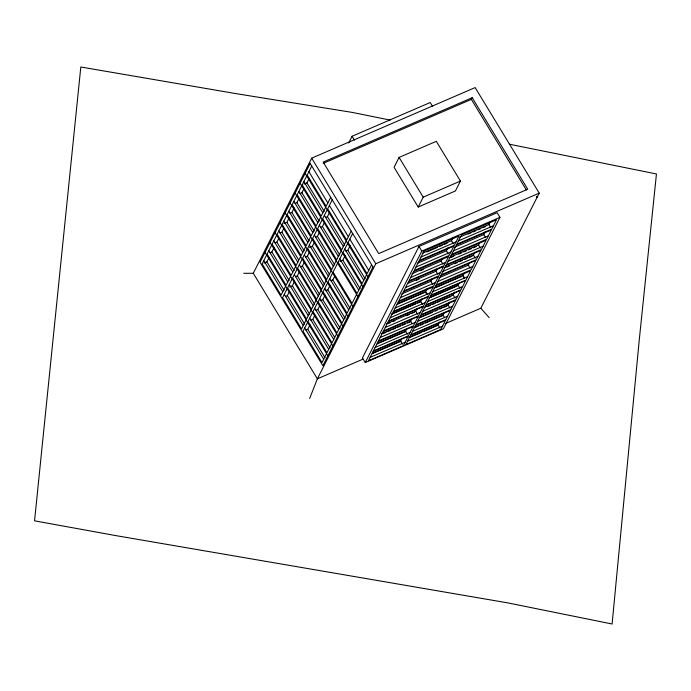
<?xml version="1.0" encoding="UTF-8"?>
<svg xmlns="http://www.w3.org/2000/svg" width="691" height="691" viewBox="0 0 691 691"><rect width="100%" height="100%" fill="white"/><g stroke="black" fill="none" stroke-linecap="round" stroke-linejoin="round"><path stroke-width="1.04" d="M309.672 398.448L317.368 378.841L375.766 263.737L539.222 193.135L475.14 87.576L311.684 158.17L253.286 273.273L317.368 378.841L362.939 359.156M310.155 163.491L260.066 262.235L322.87 365.703L372.959 266.959M266.648 254.953L262.105 263.902L281.073 295.152L285.616 286.195M271.658 245.08L267.115 254.029L286.083 285.271L290.617 276.322M276.668 235.199L272.124 244.156L291.092 275.398L295.627 266.45M281.669 225.326L277.134 234.284L296.102 265.525L300.637 256.577M286.679 215.454L282.144 224.402L301.112 255.653L305.647 246.704M291.688 205.581L287.154 214.53L306.122 245.78L310.656 236.823M296.698 195.708L292.163 204.657L311.131 235.907L315.666 226.95M301.708 185.836L297.173 194.784L316.132 226.026L320.676 217.078M306.718 175.955L302.183 184.912L321.142 216.153L325.686 207.205M311.727 166.082L307.193 175.039L326.152 206.281L330.695 197.332M264.005 263.081L266.856 261.854L269.119 257.372M269.965 252.794L271.857 251.973L274.128 247.499M274.975 242.921L276.866 242.1L278.689 238.525M279.985 233.048L281.876 232.228L283.699 228.652M284.044 223.582L286.886 222.355L289.158 217.881M289.995 213.303L291.896 212.483L294.167 208.008M295.005 203.43L296.905 202.61L298.728 199.025M300.015 193.549L301.915 192.729L303.738 189.153M304.075 184.091L306.925 182.856L309.197 178.382M348.679 142.985L352.09 136.265L430.225 102.518L432.566 106.371M287.145 288.726L282.602 297.674L301.57 328.925L306.113 319.976M292.155 278.853L287.611 287.801L306.579 319.052L311.123 310.095M297.165 268.98L292.621 277.929L311.589 309.179L316.132 300.222M302.174 259.108L297.631 268.056L316.599 299.298L321.142 290.35M307.184 249.226L302.641 258.184L321.609 289.425L326.152 280.477M312.194 239.354L307.65 248.311L326.618 279.553L331.162 270.604M317.204 229.481L312.66 238.43L331.628 269.68L336.171 260.732M322.213 219.608L317.67 228.557L336.638 259.807L341.181 250.85M327.223 209.736L322.68 218.684L341.648 249.935L346.191 240.978M332.233 199.863L327.689 208.812L346.657 240.053L351.201 231.105M285.452 296.448L287.352 295.627L289.166 292.043M289.512 286.981L292.362 285.754L294.634 281.28M295.472 276.702L297.372 275.882L299.644 271.399M300.481 266.821L302.382 266L304.195 262.425M305.491 256.948L307.391 256.128L309.205 252.552M309.551 247.49L312.401 246.255L314.673 241.781M315.511 237.203L317.411 236.382L319.683 231.908M320.52 227.33L322.421 226.51L324.234 222.925M325.53 217.458L327.43 216.637L329.702 212.154M307.573 322.369L303.029 331.326L321.997 362.568L326.541 353.619M312.582 312.496L308.039 321.445L327.007 352.695L331.542 343.747M317.592 302.623L313.049 311.572L332.017 342.822L336.552 333.874M322.602 292.751L318.059 301.699L337.027 332.95L341.561 323.993M327.603 282.878L323.068 291.827L342.036 323.077L346.571 314.12M332.613 272.997L328.078 281.954L347.046 313.196L351.581 304.247M337.623 263.124L333.088 272.081L352.056 303.323L356.591 294.375M342.632 253.251L338.098 262.2L357.066 293.45L361.6 284.502M347.642 243.379L343.107 252.327L362.067 283.578L366.61 274.629M352.652 233.506L348.117 242.455L367.076 273.705L371.62 264.748M305.88 330.091L307.78 329.27L310.043 324.796M310.89 320.218L312.781 319.397L314.604 315.822M315.899 310.345L317.791 309.525L319.613 305.94M319.959 300.879L322.801 299.652L325.072 295.178M325.919 290.6L327.81 289.779L330.082 285.297M330.92 280.719L332.82 279.898L334.643 276.322M339.989 261.388L342.84 260.153L345.111 255.679M345.949 251.101L347.849 250.28L350.121 245.806M399.078 157.41L394.069 167.282L418.202 207.041L455.429 190.958L460.448 181.077L436.315 141.327L399.078 157.41L423.212 197.16L418.202 207.041M323.284 163.326L471.357 99.374L472.203 97.707L527.76 189.222L378.703 253.606L323.146 162.083L472.203 97.707M418.979 246.462L362.447 357.895L365.263 362.525L443.389 328.778L499.93 217.345L497.114 212.716L418.979 246.462L421.795 251.092L365.263 362.525M372.38 353.231L400.573 341.052L401.523 339.186M377.39 343.358L405.582 331.179L407.008 328.38M381.484 333.788L410.653 321.194L411.594 319.328M386.571 323.768L415.732 311.175L417.157 308.376M391.521 313.999L420.689 301.406L422.106 298.607M397.437 303.85L425.621 291.671L427.047 288.873M401.713 293.925L430.873 281.323L432.298 278.525M407.802 283.405L435.995 271.235L437.42 268.436M411.957 273.731L441.117 261.138L442.542 258.339M417.2 263.383L446.369 250.79L447.785 247.991M422.322 253.295L451.491 240.693L452.907 237.894M408.847 337.484L438.016 324.882L439.433 322.084M413.857 327.603L443.026 315.01L443.968 313.144M418.927 317.618L448.088 305.025L449.513 302.226M424.006 307.599L453.175 295.005L454.592 292.207M428.964 297.83L458.124 285.236L459.074 283.37M433.896 288.104L463.065 275.502L464.015 273.636M439.148 277.747L468.317 265.154L469.258 263.288M444.27 267.659L473.439 255.065L474.855 252.258M449.392 257.562L478.561 244.968L479.502 243.102M454.643 247.214L483.804 234.62L485.229 231.822M459.765 237.125L488.926 224.523L490.23 221.958M445.159 323.638L480.824 308.238L539.222 193.135M423.212 197.16L460.448 181.077M421.795 251.092L499.93 217.345M426.796 251.956L437.489 247.335M439.433 246.497L442.352 245.236M444.296 244.398L447.215 243.137M468.127 234.102L471.046 232.841M472.99 232.003L475.9 230.742M477.844 229.904L480.763 228.643M482.707 227.805L485.626 226.544M421.044 257.009L456.034 241.902M458.478 240.839L493.478 225.724M415.922 267.106L450.921 251.99M453.356 250.937L488.356 235.821M420.318 270.717L423.229 269.455M450.947 257.484L453.866 256.223M458.729 254.124L461.64 252.871M463.592 252.025L466.503 250.773M468.446 249.926L471.366 248.665M473.309 247.827L476.229 246.566M410.67 277.454L445.669 262.338M448.105 261.284L483.104 246.169M416.163 280.391L419.083 279.129M446.801 267.158L449.72 265.897M454.574 263.798L457.494 262.545M459.437 261.699L462.357 260.447M464.3 259.6L467.22 258.339M469.163 257.501L472.074 256.24M405.548 287.551L440.547 272.435M442.991 271.382L477.982 256.266M400.426 297.64L435.425 282.524M437.869 281.47L472.86 266.355M397.23 304.247L425.423 292.077M435.641 287.663L461.89 276.322M395.174 307.996L430.173 292.88M432.618 291.818L467.617 276.711M392.272 314.016L415.611 303.936M417.554 303.099L420.465 301.837M430.683 297.424L456.932 286.091M390.242 317.722L425.241 302.606M427.677 301.552L462.676 286.437M388.161 323.621L390.104 322.775M393.024 321.522L394.967 320.676M406.636 315.64L409.547 314.379M411.499 313.541L414.41 312.28M427.548 306.605L430.467 305.353M432.411 304.506L435.321 303.254M437.265 302.408L440.184 301.146M442.128 300.309L450.877 296.534M385.284 327.491L420.283 312.375M422.728 311.321L457.718 296.206M383.099 333.606L386.01 332.345M387.962 331.507L390.873 330.246M392.816 329.408L395.736 328.147M397.679 327.309L400.599 326.048M402.542 325.202L405.453 323.949M407.405 323.103L410.316 321.851M420.534 317.437L432.203 312.392M435.123 311.131L437.066 310.294M439.977 309.032L441.92 308.195M443.872 307.357L446.783 306.096M380.205 337.51L415.196 322.395M417.64 321.341L452.64 306.225M377.113 343.902L405.306 331.723M415.524 327.309L418.444 326.048M420.387 325.211L423.307 323.949M425.25 323.112L442.75 315.554M375.135 347.495L410.134 332.38M412.579 331.326L447.569 316.21M372.337 353.619L401.022 341.233M409.918 337.389L421.786 332.259M423.764 331.412L437.619 325.426M370.126 357.377L405.125 342.261M407.56 341.207L442.56 326.092M243.681 273.291L253.286 273.273M390.121 120.079L352.108 112.391L235.605 93.561L80.812 67.001L34.55 520.833L116.226 535.68L507.444 602.82L612.105 623.999L639.261 339.868L656.45 173.968L509.44 144.22M480.824 308.238L489.176 317.661M536.423 196.365L537.054 197.41M471.357 99.374L526.352 189.982M488.926 224.523L490.8 227.615M483.804 234.62L485.678 237.704M478.561 244.968L480.426 248.052M473.439 255.065L475.313 258.149M468.317 265.154L470.191 268.246M451.491 240.693L453.365 243.785M463.065 275.502L464.473 277.817M463.333 276.676L464.266 278.223M446.369 250.79L448.243 253.873M458.124 285.236L459.999 288.32M441.117 261.138L442.991 264.221M453.175 295.005L455.049 298.089M435.995 271.235L437.869 274.318M352.09 136.265L354.431 140.118M448.088 305.025L449.962 308.108M430.873 281.323L432.747 284.416M443.026 315.01L444.425 317.324M425.621 291.671L427.496 294.763M425.889 292.846L426.831 294.392M438.016 324.882L439.882 327.975M420.689 301.406L422.564 304.489M415.732 311.175L417.606 314.258M311.684 158.17L375.766 263.737M410.653 321.194L412.052 323.509M309.516 162.437L373.598 268.004M308.886 171.696L327.845 202.947M329.382 205.469L348.35 236.719M349.81 239.121L368.769 270.362M405.582 331.179L407.457 334.263M305.146 173.372L367.949 276.832M306.925 182.856L324.217 211.351M327.43 216.637L344.723 245.124M347.849 250.28L365.142 278.767M303.876 181.569L322.835 212.819M324.373 215.35L343.341 246.592M344.8 248.993L363.768 280.235M400.573 341.052L402.447 344.144M300.136 183.245L362.939 286.705M301.915 192.729L319.207 221.224M322.421 226.51L339.713 254.996M342.84 260.153L360.132 288.639M298.866 191.442L317.834 222.692M319.363 225.223L338.331 256.465M339.791 258.866L358.759 290.116M295.126 193.117L357.929 296.586M296.905 202.61L314.198 231.096M317.411 236.382L334.703 264.869M293.856 201.323L312.824 232.565M314.353 235.095L333.321 266.346M290.116 202.99L352.928 306.459M291.896 212.483L309.188 240.969M312.401 246.255L329.693 274.75M332.82 279.898L350.112 308.393M288.847 211.196L307.815 242.437M309.343 244.968L328.311 276.219M329.771 278.611L348.739 309.862M285.107 212.863L347.918 316.331M286.886 222.355L304.178 250.842M307.391 256.128L324.684 284.623M327.81 289.779L345.111 318.266M283.837 221.068L302.805 252.319M304.334 254.841L323.302 286.091M324.761 288.493L343.729 319.734M280.105 222.735L342.909 326.204M281.876 232.228L298.616 259.799M302.382 266L319.674 294.496M322.801 299.652L340.102 328.139M278.827 230.941L297.795 262.191M299.324 264.713L318.292 295.964M319.752 298.365L338.72 329.607M275.096 232.617L337.899 336.076M276.866 242.1L294.167 270.596M297.372 275.882L314.664 304.368M317.791 309.525L334.53 337.096M273.817 240.814L292.785 272.064M294.314 274.595L313.282 305.837M314.742 308.238L333.71 339.48M270.086 242.489L332.889 345.949M271.857 251.973L289.158 280.468M292.362 285.754L309.654 314.241M312.781 319.397L330.082 347.884M268.808 250.686L287.776 281.937M289.304 284.467L308.272 315.709M309.732 318.11L328.7 349.361M265.076 252.362L327.88 355.83M266.856 261.854L284.148 290.341M287.352 295.627L304.645 324.114M307.78 329.27L325.072 357.765M263.798 260.567L282.766 291.809M284.295 294.34L303.263 325.591M304.722 327.983L323.69 359.234M373.123 351.469L368.389 360.797L403.38 345.681L408.122 336.353L373.123 351.469M378.132 341.596L373.399 350.924L408.398 335.809L413.132 326.48L378.132 341.596M383.194 331.611L378.461 340.939L413.46 325.824L418.193 316.495L383.194 331.611M388.282 321.583L383.548 330.92L418.547 315.804L423.281 306.467L388.282 321.583M393.239 311.822L388.506 321.151L423.497 306.035L428.23 296.707L393.239 311.822M398.171 302.088L393.438 311.416L428.437 296.301L433.171 286.972L398.171 302.088M403.423 291.74L398.69 301.069L433.689 285.953L438.422 276.625L403.423 291.74M408.545 281.643L403.812 290.98L438.811 275.864L443.544 266.527L408.545 281.643M413.667 271.554L408.934 280.883L443.924 265.767L448.666 256.439L413.667 271.554M418.919 261.207L414.177 270.535L449.176 255.42L453.909 246.091L418.919 261.207M424.032 251.109L419.299 260.438L454.298 245.322L459.031 235.994L424.032 251.109M410.558 335.299L405.824 344.628L440.823 329.512L445.557 320.183L410.558 335.299M415.567 325.426L410.834 334.755L445.833 319.639L450.567 310.311L415.567 325.426M420.638 315.442L415.904 324.77L450.903 309.654L455.637 300.326L420.638 315.442M425.716 305.413L420.983 314.75L455.982 299.635L460.716 290.298L425.716 305.413M430.674 295.653L425.941 304.981L460.94 289.866L465.674 280.537L430.674 295.653M435.615 285.919L430.882 295.247L465.872 280.131L470.606 270.803L435.615 285.919M440.858 275.571L436.125 284.899L471.124 269.784L475.857 260.455L440.858 275.571M445.98 265.474L441.247 274.811L476.246 259.695L480.979 250.358L445.98 265.474M451.102 255.385L446.369 264.713L481.368 249.598L486.101 240.269L451.102 255.385M456.354 245.037L451.62 254.366L486.619 239.25L491.353 229.922L456.354 245.037M461.476 234.94L456.742 244.269L491.742 229.153L496.475 219.824L461.476 234.94"/></g></svg>
